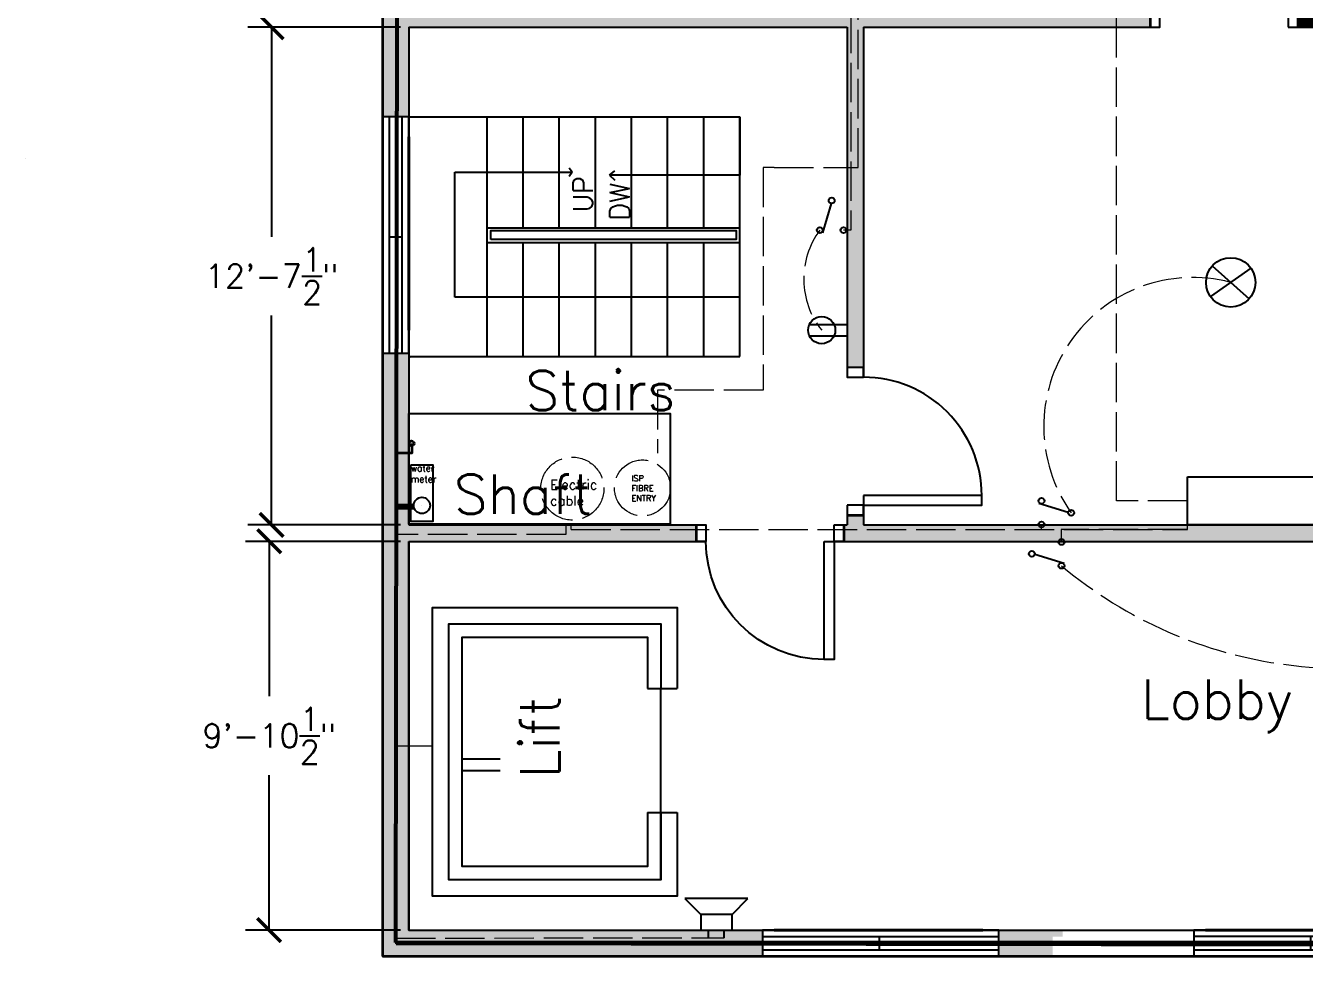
# Model space of a CAD drawing. Header units: inches. Extents: x 527 to 1250, y 344 to 878.
# Drawn here: x 526.7 to 916.4, y 343.8 to 627.3 of the extents above; entities that cross this region are included whole.
import ezdxf
from ezdxf import colors
from ezdxf.entities.mleader import LeaderData, LeaderLine
from ezdxf.math import Vec2, Vec3

# ---------------------------------------------------------------- set-up
doc = ezdxf.new("R2010")
doc.units = ezdxf.units.IN
doc.header["$MEASUREMENT"] = 0
doc.linetypes.add('ACAD_ISO02W100', pattern=[15, 12, -3])
for name, color, linetype in [('Blocks', 130, 'Continuous'), ('Dimensions', 1, 'Continuous'), ('Door', 6, 'Continuous'), ('Hatches', 3, 'Continuous'), ('Text', 2, 'Continuous'), ('water', 140, 'Continuous'), ('Window', 170, 'Continuous')]:
    doc.layers.add(name, color=color, linetype=linetype)
for name, color, linetype, lineweight in [('Electrical', 30, 'ACAD_ISO02W100', 20), ('Internet', 190, 'ACAD_ISO02W100', 20), ('Soil pipe', 15, 'Continuous', 20)]:
    doc.layers.add(name, color=color, linetype=linetype, lineweight=lineweight)
doc.styles.get("Standard").update_dxf_attribs({"font": 'simplex.shx'})
doc.dimstyles.new('Dim', dxfattribs={"dimscale": 40, "dimtxt": 0.18, "dimasz": 0.18, "dimexe": 0.18, "dimexo": 0.0625, "dimgap": 0.09, "dimtad": 0, "dimtih": 1, "dimtoh": 1, "dimzin": 0, "dimdsep": 46, "dimlunit": 4, "dimtxsty": 'Standard', "dimblk": 'ARCHTICK', "dimcen": 0.09, "dimadec": 0, "dimazin": 0, "dimtfac": 1, "dimtofl": 0, "dimtmove": 0, "dimatfit": 3, "dimfxl": 1, "dimtolj": 1, "dimtzin": 0, "dimarcsym": 0})

# ---------------------------------------------------------------- blocks, each defined once
blk = doc.blocks.new('Door 1')
at = {"layer": 'Door'}
for points in [[(-6, 6), (-3, 6), (-3, 42), (-6, 42)], [(-6, 6), (-3, 6), (-3, 42), (-6, 42)], [(-6, 6), (-3, 6), (-3, 42), (-6, 42)], [(-45, 0.99), (-42, 0.99), (-42, 6), (-45, 6)], [(-3, 1), (0, 1), (0, 6), (-3, 6)]]:
    blk.add_lwpolyline(points, close=True, dxfattribs=at)
blk.add_arc((-6, 6), 36, 90, 180, dxfattribs=at)
blk.add_arc((-6, 6), 36, 90, 180, dxfattribs=at)
blk.add_arc((-6, 6), 36, 90, 180, dxfattribs=at)
blk = doc.blocks.new('Window 1')
at = {"layer": 'Window'}
for p, q in [((0, 7.99), (-72, 7.99)), ((-72, 7.99), (-72, 0)), ((0, 0), (0, 7.99)), ((0, 0), (0, 7.82)), ((0, 6), (-72, 6)), ((-36.5, 6), (-36.5, 2)), ((-72, 2), (0, 2)), ((-72, 0), (0, 0))]:
    blk.add_line(p, q, dxfattribs=at)
blk = doc.blocks.new('_ArchTick')
at = {"color": 0, "linetype": 'ByBlock', "const_width": 0.15}
blk.add_lwpolyline([(-0.5, -0.5), (0.5, 0.5)], dxfattribs=at)
blk = doc.blocks.new('*D35')
at = {"layer": 'Defpoints', "color": 0, "lineweight": 35, "transparency": 16777216}
for p in [(643.37, 626.82), (601.56, 475.2), (643.37, 475.2)]:
    blk.add_point(p, dxfattribs=at)
at = {"layer": 'Dimensions', "color": 0, "lineweight": -2, "transparency": 16777216}
for p, q in [((640.87, 626.82), (594.36, 626.82)), ((601.56, 626.82), (601.56, 563.01)), ((601.56, 475.2), (601.56, 539.01)), ((640.87, 475.2), (594.36, 475.2))]:
    blk.add_line(p, q, dxfattribs=at)
at = {"layer": 'Dimensions', "color": 0, "lineweight": -2, "transparency": 16777216, "xscale": 7.199999999999999, "yscale": 7.199999999999999, "zscale": 7.199999999999999}
for p, rotation in [((601.56, 626.82), 90), ((601.56, 475.2), 270)]:
    blk.add_blockref('_ArchTick', p, dxfattribs=dict(at, rotation=rotation))
at = {"layer": 'Dimensions', "color": 0, "transparency": 16777216, "insert": (601.56, 551.01), "char_height": 7.2, "attachment_point": 5}
blk.add_mtext('\\A1;12\'-7{\\H1x;\\S1/2;}"', dxfattribs=at)
blk = doc.blocks.new('*D36')
at = {"layer": 'Defpoints', "color": 0, "lineweight": 35, "transparency": 16777216}
for p in [(643.37, 470.2), (600.84, 351.78), (643.37, 351.78)]:
    blk.add_point(p, dxfattribs=at)
at = {"layer": 'Dimensions', "color": 0, "lineweight": -2, "transparency": 16777216}
for p, q in [((640.87, 470.2), (593.64, 470.2)), ((600.84, 470.2), (600.84, 422.99)), ((600.84, 351.78), (600.84, 398.99)), ((640.87, 351.78), (593.64, 351.78))]:
    blk.add_line(p, q, dxfattribs=at)
at = {"layer": 'Dimensions', "color": 0, "lineweight": -2, "transparency": 16777216, "xscale": 7.199999999999999, "yscale": 7.199999999999999, "zscale": 7.199999999999999}
for p, rotation in [((600.84, 470.2), 90), ((600.84, 351.78), 270)]:
    blk.add_blockref('_ArchTick', p, dxfattribs=dict(at, rotation=rotation))
at = {"layer": 'Dimensions', "color": 0, "transparency": 16777216, "insert": (600.84, 410.99), "char_height": 7.2, "attachment_point": 5}
blk.add_mtext('\\A1;9\'-10{\\H1x;\\S1/2;}"', dxfattribs=at)
blk = doc.blocks.new('Speaker')
at = {"color": 7}
for p, q in [((0.25, 0.15), (0.15, 0.05)), ((0.25, -0.25), (0.25, 0.15)), ((0, 0), (0.05, 0)), ((0.05, 0.05), (0.05, -0.15)), ((0.15, 0.05), (0.05, 0.05)), ((0.15, -0.15), (0.15, 0.05)), ((0, -0.1), (0.05, -0.1)), ((0.05, -0.15), (0.15, -0.15)), ((0.15, -0.15), (0.25, -0.25))]:
    blk.add_line(p, q, dxfattribs=at)
blk = doc.blocks.new('Switch - SPDT')
at = {"color": 7}
blk.add_line((0.024244, -0.003069), (0.27184, -0.078931), dxfattribs=at)
for centre in [(0.25, 0.1), (0, 0), (0.25, -0.1)]:
    blk.add_circle(centre, 0.025, dxfattribs=at)
blk = doc.blocks.new('Typ.f')
for p, q in [((8, 283.04), (141.46, 283.04)), ((141.46, 283.04), (141.46, 179.42)), ((146.46, 283.04), (236.71, 283.04)), ((146.46, 283.04), (146.46, 176.42)), ((146.46, 283.03), (236.71, 283.03)), ((275.71, 283.04), (288.17, 283.04)), ((275.71, 283.04), (285.17, 283.04)), ((141.46, 137.42), (141.46, 131.42)), ((146.46, 137.42), (146.46, 131.42)), ((8, 131.42), (98.46, 131.42)), ((137.46, 131.42), (141.46, 131.42)), ((146.46, 131.42), (357.07, 131.42)), ((8, 8), (8, 126.42)), ((8, 126.42), (98.46, 126.42)), ((134.46, 126.42), (357.07, 126.42)), ((8, 8), (8, 8))]:
    blk.add_line(p, q)
at = {"lineweight": 35}
for points in [[(0, 0), (567, 0), (567, 92.14), (614.67, 92.14), (613.67, 244.06), (568.21, 245.06), (567, 488), (476.72, 488), (476.72, 530.65), (329.06, 529.65), (329.06, 488.18), (240.4, 488), (240.4, 532.67), (94.72, 532.67), (94.72, 488), (0, 488), (0, 0)], [(233.71, 288.04), (233.71, 283.04)], [(141.46, 134.42), (146.45, 134.42)], [(95.46, 131.43), (95.46, 126.42)], [(140.46, 131.42), (140.46, 126.42)]]:
    blk.add_lwpolyline(points, dxfattribs=at)
for points in [[(105.72, 488), (0, 488), (0, 0), (319.07, 0)], [(105.72, 488), (0, 488), (0, 0), (319.07, 0)], [(8, 283.04), (8, 131.42)], [(8, 126.42), (8, 8), (295.28, 8)]]:
    blk.add_lwpolyline(points)
at = {"lineweight": 35, "extrusion": (1, 0, 0), "elevation": 8}
blk.add_lwpolyline([(190.77, 92.21), (190.77, 27.24), (249.62, 27.24), (249.62, 92.21)], close=True, dxfattribs=at)
for points in [[(8, 165.34), (87.54, 165.34), (87.54, 131.68), (8, 131.68)], [(245.06, 146.11), (324.67, 146.11), (324.67, 131.42), (245.06, 131.42)]]:
    blk.add_lwpolyline(points, close=True)
at = {"lineweight": 35, "extrusion": (0, 1, 0), "elevation": 8}
for points in [[(-182.79, 99.14), (-119.27, 99.14), (-119.27, 5), (-182.79, 5)], [(-315.6, 97.58), (-250.53, 97.58), (-250.53, 5.63), (-315.6, 5.63)]]:
    blk.add_lwpolyline(points, close=True, dxfattribs=at)
blk = doc.blocks.new('*U49')
at = {"lineweight": 35}
blk.add_blockref('Typ.f', (-307.33, -266.33, -51), dxfattribs=at)
blk = doc.blocks.new('*U50')
at = {"color": 0, "linetype": 'ByBlock', "lineweight": -2, "transparency": 16777216}
for p in [(0, 0), (0, 0, 108), (0, 0, 216), (0, 0, 324), (0, 0, 432), (0, 0, 540), (0, 0, 648), (0, 0, 756), (0, 0, 864), (0, 0, 972), (0, 0, 1080), (0, 0, 1188), (0, 0, 1296)]:
    blk.add_blockref('*U49', p, dxfattribs=at)

msp = doc.modelspace()

# ---------------------------------------------------------------- hatches: boundary and pattern name
at = {"layer": 'Hatches'}
h = msp.add_hatch(color=256, dxfattribs=at)
h.dxf.hatch_style = 1
h.paths.add_polyline_path([(797.607, 831.78), (635.373, 831.78), (635.373, 810.203), (643.373, 810.203), (643.373, 823.78), (730.088, 823.78), (730.088, 822.944), (735.088, 822.944), (735.088, 823.78), (776.829, 823.78), (797.607, 823.78)])
h.paths.add_polyline_path([(869.079, 631.82), (781.829, 631.82), (781.829, 799.335), (776.829, 799.335), (776.829, 753.798), (775.837, 753.798), (775.837, 748.802), (776.829, 748.802), (776.829, 631.82), (643.373, 631.82), (643.373, 656.531), (635.373, 656.531), (635.373, 599.49), (643.373, 599.49), (643.373, 626.82), (776.829, 626.82), (776.829, 523.202), (781.829, 523.202), (781.829, 626.82), (869.079, 626.82)])
h = msp.add_hatch(dxfattribs=at)
h.set_pattern_fill('ANSI31', color=256)
h.paths.add_polyline_path([(730.837, 753.87), (733.837, 753.866), (735.088, 753.866), (735.088, 777.944), (730.088, 777.944), (730.088, 753.802), (643.373, 753.802), (643.373, 767.762), (635.373, 767.762), (635.373, 728.531), (643.373, 728.531), (643.373, 748.802), (730.837, 748.861)])
h.paths.add_polyline_path([(920.545, 823.78), (970.148, 823.78), (970.148, 831.78), (869.607, 831.78), (869.607, 823.78), (915.545, 823.78), (915.545, 782.285), (915.545, 631.82), (914.079, 631.82), (914.079, 626.82), (920.545, 626.82), (920.545, 632.82)])
h = msp.add_hatch(color=256, dxfattribs=at)
h.dxf.hatch_style = 1
h.paths.add_polyline_path([(643.373, 527.49), (635.373, 527.49), (635.373, 343.78), (751.39, 343.78), (751.39, 351.78), (643.373, 351.78), (643.373, 470.202), (730.837, 470.202), (730.837, 475.202), (643.373, 475.202)])
h.paths.add_polyline_path([(997.442, 474.72), (1131.158, 474.72), (1133.869, 474.72), (1133.869, 477.252), (1138.866, 477.252), (1138.866, 474.72), (1175.541, 474.72), (1175.541, 479.72), (997.442, 479.72), (997.442, 578.126), (992.442, 578.126), (992.442, 475.202), (781.829, 475.202), (781.829, 478.202), (776.829, 478.202), (776.829, 475.202), (775.837, 475.202), (775.837, 470.202), (992.442, 470.202), (992.442, 351.78), (920.442, 351.78), (920.442, 349.768), (923.442, 349.768), (923.442, 343.78), (1016.991, 343.78), (1016.991, 351.78), (997.442, 351.78), (997.442, 470.202)])
h.paths.add_polyline_path([(839.442, 349.768), (842.442, 349.768), (842.442, 351.78), (823.39, 351.78), (823.39, 343.78), (839.442, 343.78)], flags=17)

# ---------------------------------------------------------------- linework, layer by layer
at = {"layer": 'Blocks'}
for p, q in [((643.373, 599.49), (643.373, 526.482)), ((643.373, 599.49), (744.163, 599.49)), ((667.163, 526.482), (667.163, 599.49)), ((678.163, 565.728), (678.163, 599.49)), ((689.163, 565.728), (689.163, 599.49)), ((700.163, 565.728), (700.163, 599.49)), ((711.163, 565.728), (711.163, 599.49)), ((722.163, 565.728), (722.163, 599.49)), ((733.163, 565.728), (733.163, 599.49)), ((744.163, 526.482), (744.163, 599.49)), ((744.163, 599.49), (744.163, 581.742)), ((657.375, 544.617), (657.375, 582.691)), ((657.375, 582.691), (693.137, 582.691)), ((693.137, 582.691), (692.153, 583.886)), ((693.137, 582.691), (692.206, 581.392)), ((692.206, 581.392), (692.206, 581.392)), ((704.495, 581.742), (706.049, 583.043)), ((744.163, 581.742), (704.495, 581.742)), ((704.495, 581.742), (706.049, 580.275)), ((667.163, 565.728), (744.163, 565.728)), ((667.163, 561.281), (744.163, 561.281)), ((678.163, 526.482), (678.163, 561.281)), ((689.163, 526.482), (689.163, 561.281)), ((700.163, 526.482), (700.163, 561.281)), ((711.163, 526.482), (711.163, 561.281)), ((722.163, 526.482), (722.163, 561.281)), ((733.163, 526.482), (733.163, 561.281)), ((899.759, 553.455), (887.475, 544.792)), ((888.011, 554.088), (899.232, 544.086)), ((744.163, 544.617), (657.375, 544.617)), ((765.309, 536.269), (777.011, 536.269)), ((765.321, 532.805), (777.095, 532.805)), ((643.373, 526.482), (744.163, 526.482)), ((643.373, 526.482), (667.163, 526.482)), ((720.085, 445.051), (720.085, 425.346)), ((716.085, 425.346), (720.085, 425.346)), ((720.085, 425.346), (725.085, 425.346)), ((720.085, 387.62), (720.085, 425.346)), ((671.159, 403.798), (659.385, 403.798)), ((671.171, 400.333), (659.469, 400.333)), ((716.085, 387.62), (720.085, 387.62)), ((720.085, 367.104), (720.085, 387.62)), ((720.085, 387.62), (725.085, 387.62))]:
    msp.add_line(p, q, dxfattribs=at)
msp.add_lwpolyline([(668.314, 562.153), (668.314, 564.913), (742.993, 564.913), (742.993, 562.153)], close=True, dxfattribs=at)
for points in [[(725.085, 387.62), (725.085, 362.104), (650.576, 362.104), (650.576, 450.051), (725.085, 450.051), (725.085, 425.346)], [(720.085, 387.62), (720.085, 367.104), (655.576, 367.104), (655.576, 445.051), (720.085, 445.051), (720.085, 425.346)], [(716.085, 387.62), (716.085, 371.104), (659.576, 371.104), (659.576, 441.051), (716.085, 441.051), (716.085, 425.346)]]:
    msp.add_lwpolyline(points, dxfattribs=at)
for centre, radius in [((893.633, 549.101), 7.516), ((769.079, 534.549), 4.144)]:
    msp.add_circle(centre, radius, dxfattribs=at)
at = {"layer": 'Electrical'}
for p, q in [((778.002, 630.966), (778.002, 564.983)), ((858.876, 482.582), (858.876, 630.966)), ((778.002, 564.983), (775.732, 565)), ((880.437, 489.891), (880.437, 482.582)), ((880.437, 482.582), (858.876, 482.582)), ((691.191, 475.464), (691.191, 472.264)), ((692.84, 473.83), (692.84, 475.464)), ((691.191, 472.264), (639.449, 472.264)), ((639.449, 472.264), (639.449, 407.901)), ((692.84, 473.83), (880.437, 473.83)), ((836.008, 473.83), (836.008, 475.202)), ((880.437, 473.83), (842.025, 473.83)), ((842.025, 473.83), (842.025, 470.202)), ((880.437, 473.83), (880.437, 475.202)), ((639.449, 407.901), (650.576, 407.901)), ((639.449, 407.901), (639.449, 349.349)), ((639.449, 349.349), (739.415, 349.387))]:
    msp.add_line(p, q, dxfattribs=at)
msp.add_circle((693.145, 486.273), 9.596, dxfattribs=at)
for centre, radius, start, end in [((788.516, 550.138), 24.916, 143.38315, 218.73132), ((882.111, 505.169), 45.416, 75.35057, 215.3089), ((927.783, 564.58), 133.063, 229.90662, 295.17418)]:
    msp.add_arc(centre, radius, start, end, dxfattribs=at)
at = {"layer": 'Internet'}
for p, q in [((754.585, 584.057), (751.239, 584.057)), ((751.239, 584.057), (751.239, 516.307)), ((751.239, 516.307), (719.068, 516.307)), ((719.068, 516.307), (719.068, 497.084))]:
    msp.add_line(p, q, dxfattribs=at)
msp.add_lwpolyline([(754.585, 584.057), (780.164, 584.057), (780.164, 629.609)], dxfattribs=at)
msp.add_lwpolyline([(526.656, 586.76), (526.656, 586.76), (526.656, 586.76), (526.656, 586.76)], close=True, dxfattribs=at)
msp.add_circle((714.511, 486.46), 8.541, dxfattribs=at)
at = {"layer": 'Soil pipe', "lineweight": 35}
for p, q in [((639.786, 828.346), (639.526, 494.02)), ((639.526, 494.02), (639.526, 347.618)), ((639.526, 347.618), (1183.8, 346.697))]:
    msp.add_line(p, q, dxfattribs=at)
msp.add_lwpolyline([(644.226, 499.967), (644.226, 497.088), (639.529, 497.088)], dxfattribs=at)
msp.add_circle((644.219, 500.031), 0.742, dxfattribs=at)
at = {"layer": 'water', "lineweight": 53}
msp.add_line((639.448, 347.968), (640.121, 827.473), dxfattribs=at)
at = {"layer": 'water', "lineweight": 50}
for p, q in [((639.633, 480.391), (644.953, 480.391)), ((644.838, 481.137), (639.634, 481.137))]:
    msp.add_line(p, q, dxfattribs=at)
at = {"layer": 'water'}
for p, q in [((647.328, 481.137), (647.328, 481.137)), ((647.328, 481.137), (647.328, 481.137)), ((649.818, 481.137), (649.818, 481.137)), ((649.818, 481.137), (649.818, 481.137)), ((639.448, 475.202), (639.448, 475.202))]:
    msp.add_line(p, q, dxfattribs=at)
msp.add_lwpolyline([(643.966, 493.513), (650.658, 493.513), (650.658, 476.255), (643.966, 476.255)], close=True, dxfattribs=at)
at = {"layer": 'water', "lineweight": 50}
msp.add_lwpolyline([(639.448, 347.968), (1173.762, 347.968), (1198.145, 347.968)], dxfattribs=at)
at = {"layer": 'water'}
msp.add_circle((647.328, 481.137), 2.49, dxfattribs=at)

# ---------------------------------------------------------------- block references
at = {"lineweight": 35}
msp.add_blockref('*U50', (942.706, 610.114, 51), dxfattribs=at)
for p in [(823.042, 343.751), (954.443, 343.78)]:
    msp.add_blockref('Window 1', p)
at = {"layer": 'Blocks'}
for name, p, xscale, yscale, zscale, rotation in [('Switch - SPDT', (772.125, 574.018), 36.07340495652518, 36.07340495652518, 36.07340495652518, 270), ('Switch - SPDT', (845.049, 478.92), 36.07340495652518, 36.07340495652518, 36.07340495652518, 180), ('Speaker', (734.629, 349.387), 47.85869543498665, 47.85869543498665, 47.85869543498665, 90)]:
    msp.add_blockref(name, p, dxfattribs=dict(at, xscale=xscale, yscale=yscale, zscale=zscale, rotation=rotation))
at = {"layer": 'Blocks', "xscale": 36.07340495652518, "yscale": 36.07340495652518, "zscale": 36.07340495652518}
msp.add_blockref('Switch - SPDT', (833.067, 466.394), dxfattribs=at)
at = {"layer": 'Window'}
msp.add_blockref('Door 1', (914.079, 625.82), dxfattribs=at)
for name, p, rotation in [('Window 1', (643.36, 599.49), 90), ('Door 1', (775.825, 478.202), 270.0000000000009)]:
    msp.add_blockref(name, p, dxfattribs=dict(at, rotation=rotation))
at = {"layer": 'Window', "xscale": -1, "rotation": 180}
msp.add_blockref('Door 1', (775.837, 476.202), dxfattribs=at)

# ---------------------------------------------------------------- texts
at = {"layer": 'Electrical', "insert": (686.357, 488.972), "char_height": 2.9461, "attachment_point": 1}
msp.add_mtext_dynamic_manual_height_columns('Electric cable', width=12.83912, gutter_width=0.246, heights=[0], dxfattribs=at)
at = {"layer": 'Internet', "insert": (711.109, 490.312), "char_height": 1.82002, "attachment_point": 1}
msp.add_mtext_dynamic_manual_height_columns('ISP FIBRE ENTRY', width=4.20911, gutter_width=0.152, heights=[0], dxfattribs=at)
at = {"layer": 'Text', "attachment_point": 1, "rotation": 90}
for s, width, insert, char_height in [('UP', 72.30653, (693.382, 570.424), 6), ('DW', 82.50712, (704.587, 567.972), 6), ('Lift', 117.35656, (677.223, 398.01), 12)]:
    msp.add_mtext_dynamic_manual_height_columns(s, width=width, gutter_width=1, heights=[0], dxfattribs=dict(at, insert=insert, char_height=char_height))
at = {"layer": 'Text', "attachment_point": 1}
for s, width, insert, char_height in [('Stairs', 129.4647, (643.373, 526.482), 0.2), ('Stairs', 122.80195, (678.856, 522.133), 12), ('Shaft', 63.0777, (657.081, 490.535), 12), ('Lobby', 183.94289, (866.323, 428.103), 12)]:
    msp.add_mtext_dynamic_manual_height_columns(s, width=width, gutter_width=1, heights=[0], dxfattribs=dict(at, insert=insert, char_height=char_height))
at = {"layer": 'water', "insert": (643.966, 493.513), "char_height": 2, "attachment_point": 1}
msp.add_mtext_dynamic_manual_height_columns('water\\Pmeter', width=6.69174, gutter_width=1, heights=[0], dxfattribs=at)

# ---------------------------------------------------------------- dimensions: what is measured, and where the dimension line sits
at = {"layer": 'Dimensions'}
for base, p1, p2, picture, middle in [((601.556, 475.202), (643.373, 626.82), (643.373, 475.202), '*D35', (601.556, 551.011)), ((600.843, 351.78), (643.373, 470.202), (643.373, 351.78), '*D36', (600.843, 410.991))]:
    dim = msp.add_linear_dim(base=base, p1=p1, p2=p2, angle=90, dimstyle='Dim', dxfattribs=at)
    dim.commit()
    dim.dimension.update_dxf_attribs({"geometry": picture, "text_midpoint": middle, "dimtype": 160})

# ---------------------------------------------------------------- leaders
at = {"layer": 'Blocks'}
ml = msp.add_multileader_mtext('Standard', dxfattribs=at)
ml.set_content('', color=256)
ml.set_leader_properties()
ml.build(insert=Vec2(0, 0))
ml.multileader.update_dxf_attribs({"dogleg_length": 0.36, "arrow_head_size": 0.18})
ctx = ml.context
ctx.base_point, ctx.char_height, ctx.arrow_head_size, ctx.landing_gap_size, ctx.plane_origin, ctx.plane_x_axis, ctx.plane_y_axis = Vec3(744.163, 544.977), 0.18, 0.18, 0.09, Vec3(744.163, 526.482), Vec3(0, 1), Vec3(-1, 0)
notes = []
notes.append((ctx, [(0, (1, 1, 0), (744.163, 544.617), (0, 1), 0.36, [(0, [(744.163, 526.482)], 0, [])])]))
ctx.mtext.insert, ctx.mtext.text_direction, ctx.mtext.rotation, ctx.mtext.flow_direction = Vec3(744.073, 545.067), Vec3(0, 1), 1.5707963, 5
for ctx, leaders in notes:
    for number, flags, end, landing, length, lines in leaders:
        leader = LeaderData()
        leader.index, (leader.has_last_leader_line, leader.has_dogleg_vector, leader.attachment_direction) = number, flags
        leader.last_leader_point, leader.dogleg_vector, leader.dogleg_length = Vec3(end), Vec3(landing), length
        for number, points, colour, breaks in lines:
            line = LeaderLine()
            line.index, line.vertices, line.color, line.breaks = number, Vec3.list(points), colors.encode_raw_color(colour), breaks
            leader.lines.append(line)
        ctx.leaders.append(leader)

doc.saveas('drawing.dxf')
